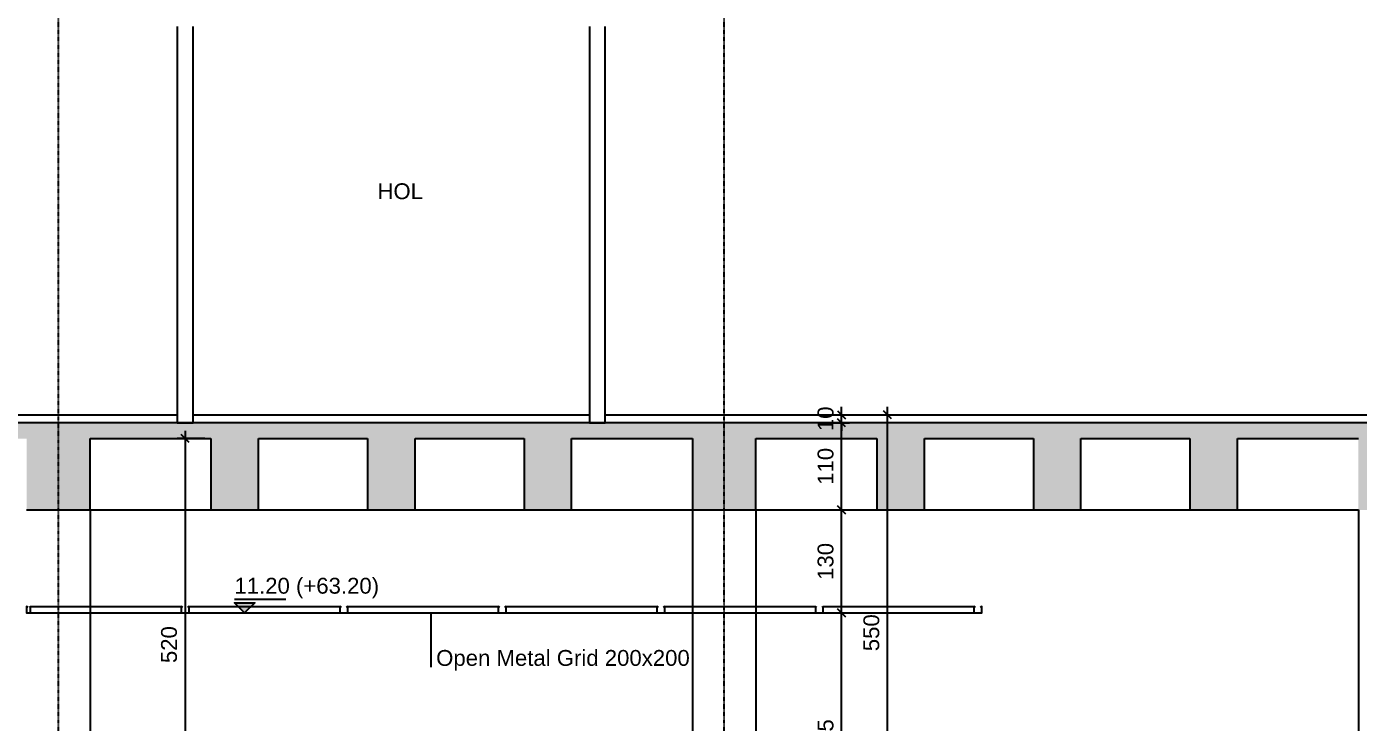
# Model space of a CAD drawing. Header units: centimetres. Extents: x -678439 to 71514, y -426864 to 8594.
# Drawn here: x 46830 to 48510, y 6192 to 7070 of the extents above; entities that cross this region are included whole.
import ezdxf

# ---------------------------------------------------------------- set-up
doc = ezdxf.new("R2010")
doc.units = ezdxf.units.CM
doc.header["$LTSCALE"] = 0.01
doc.header["$MEASUREMENT"] = 0
doc.header["$PDMODE"] = 3
doc.linetypes.add('$0$CENTER', pattern=[50.8, 31.75, -6.35, 6.35, -6.35])
doc.layers.get('0').update_dxf_attribs({"lineweight": 0})
doc.layers.get('DefPoints').update_dxf_attribs({"color": 200})
for name, color, linetype in [('$0$V-0_Axis', 8, '$0$CENTER'), ('AR-02', 152, 'Continuous'), ('METAL', 122, 'Continuous'), ('TASYUNU', 30, 'Continuous'), ('V-0_Dimension', 1, 'Continuous'), ('V-0_Elevation_015', 103, 'Continuous'), ('V-0_Hatch_Concrete', 252, 'Continuous'), ('V-0_Notation_Level_500', 2, 'Continuous'), ('V-0_Text_Tr', 7, 'Continuous'), ('V-2_Column', 160, 'Continuous'), ('V-2_Wall', 4, 'Continuous')]:
    doc.layers.add(name, color=color, linetype=linetype)
doc.styles.add('VIVA_100', font='arial.ttf', dxfattribs={"height": 20})
doc.dimstyles.new('VIVA_100', dxfattribs={"dimscale": 10, "dimtxt": 25, "dimasz": 1, "dimexe": 1, "dimexo": 1, "dimgap": 1, "dimtad": 1, "dimdec": 0, "dimzin": 3, "dimdsep": 46, "dimtxsty": 'VIVA_100', "dimblk": 'OBLIQUE', "dimcen": 0, "dimdle": 1, "dimclrd": 256, "dimclre": 256, "dimclrt": 256, "dimadec": 1, "dimazin": 0, "dimtfac": 0.75, "dimtdec": 0, "dimtix": 1, "dimtmove": 2, "dimatfit": 2, "dimldrblk": 'DOT', "dimfxlon": 1, "dimfrac": 1, "dimtolj": 1, "dimtzin": 0, "dimlwd": -1, "dimlwe": -1, "dimarcsym": 0})

# ---------------------------------------------------------------- blocks, each defined once
blk = doc.blocks.new('_OBLIQUE')
at = {"color": 0, "linetype": 'ByBlock'}
blk.add_line((-0.5, -0.5), (0.5, 0.5), dxfattribs=at)
blk = doc.blocks.new('*D157')
at = {"layer": 'DefPoints', "color": 0, "transparency": 16777216}
for p in [(47749.7, 6460), (47857.8, 6460), (47749.7, 6330)]:
    blk.add_point(p, dxfattribs=at)
at = {"layer": 'V-0_Dimension', "transparency": 16777216}
for p, q in [((47857.8, 6320), (47857.8, 6470)), ((47832.8, 6460), (47867.8, 6460)), ((47832.8, 6330), (47867.8, 6330))]:
    blk.add_line(p, q, dxfattribs=at)
at = {"layer": 'V-0_Dimension', "transparency": 16777216, "xscale": 10, "yscale": 10, "zscale": 10}
for p, rotation in [((47857.8, 6460), 90), ((47857.8, 6330), 270)]:
    blk.add_blockref('_OBLIQUE', p, dxfattribs=dict(at, rotation=rotation))
at = {"layer": 'V-0_Dimension', "transparency": 16777216, "insert": (47837.6, 6395), "char_height": 20, "attachment_point": 5, "rotation": 90, "style": 'VIVA_100'}
blk.add_mtext('\\A1;130 ', dxfattribs=at)
blk = doc.blocks.new('_DOT')
blk.add_line((-0.5, 0), (-1, 0))
at = {"const_width": 0.5}
blk.add_lwpolyline([(-0.25, 0, 1), (0.25, 0, 1)], format="xyb", close=True, dxfattribs=at)
blk = doc.blocks.new('*D158')
at = {"layer": 'DefPoints', "color": 0, "transparency": 16777216}
for p in [(47709.7, 6570), (47857.8, 6570), (47749.7, 6460)]:
    blk.add_point(p, dxfattribs=at)
at = {"layer": 'V-0_Dimension', "transparency": 16777216}
for p, q in [((47832.8, 6570), (47867.8, 6570)), ((47857.8, 6450), (47857.8, 6580)), ((47832.8, 6460), (47867.8, 6460))]:
    blk.add_line(p, q, dxfattribs=at)
at = {"layer": 'V-0_Dimension', "transparency": 16777216, "xscale": 10, "yscale": 10, "zscale": 10}
for p, rotation in [((47857.8, 6570), 90), ((47857.8, 6460), 270)]:
    blk.add_blockref('_OBLIQUE', p, dxfattribs=dict(at, rotation=rotation))
at = {"layer": 'V-0_Dimension', "transparency": 16777216, "insert": (47837.6, 6515), "char_height": 20, "attachment_point": 5, "rotation": 90, "style": 'VIVA_100'}
blk.add_mtext('\\A1;110 ', dxfattribs=at)
blk = doc.blocks.new('*D159')
at = {"layer": 'DefPoints', "color": 0, "transparency": 16777216}
for p in [(47709.7, 6580), (47709.7, 6570), (47857.8, 6580)]:
    blk.add_point(p, dxfattribs=at)
at = {"layer": 'V-0_Dimension', "transparency": 16777216}
for p, q in [((47857.8, 6580), (47857.8, 6590)), ((47832.8, 6580), (47867.8, 6580)), ((47832.8, 6570), (47867.8, 6570)), ((47857.8, 6570), (47857.8, 6580)), ((47857.8, 6570), (47857.8, 6560))]:
    blk.add_line(p, q, dxfattribs=at)
at = {"layer": 'V-0_Dimension', "transparency": 16777216, "xscale": 10, "yscale": 10, "zscale": 10}
for p, rotation in [((47857.8, 6580), 270), ((47857.8, 6570), 90)]:
    blk.add_blockref('_OBLIQUE', p, dxfattribs=dict(at, rotation=rotation))
at = {"layer": 'V-0_Dimension', "transparency": 16777216, "insert": (47837.6, 6575), "char_height": 20, "attachment_point": 5, "rotation": 90, "style": 'VIVA_100'}
blk.add_mtext('\\A1;10 ', dxfattribs=at)
blk = doc.blocks.new('*D128')
at = {"layer": 'DefPoints', "color": 0, "transparency": 16777216}
for p in [(47749.7, 6330), (47857.8, 6330), (47759.7, 6015)]:
    blk.add_point(p, dxfattribs=at)
at = {"layer": 'V-0_Dimension', "transparency": 16777216}
for p, q in [((47857.8, 6005), (47857.8, 6340)), ((47832.8, 6330), (47867.8, 6330)), ((47832.8, 6015), (47867.8, 6015))]:
    blk.add_line(p, q, dxfattribs=at)
at = {"layer": 'V-0_Dimension', "transparency": 16777216, "xscale": 10, "yscale": 10, "zscale": 10}
for p, rotation in [((47857.8, 6330), 90), ((47857.8, 6015), 270)]:
    blk.add_blockref('_OBLIQUE', p, dxfattribs=dict(at, rotation=rotation))
at = {"layer": 'V-0_Dimension', "transparency": 16777216, "insert": (47837.6, 6172.5), "char_height": 20, "attachment_point": 5, "rotation": 90, "style": 'VIVA_100'}
blk.add_mtext('\\A1;315 ', dxfattribs=at)
blk = doc.blocks.new('*D129')
at = {"layer": 'DefPoints', "color": 0, "transparency": 16777216}
for p in [(47709.7, 6580), (47915.6, 6580), (47749.7, 6030)]:
    blk.add_point(p, dxfattribs=at)
at = {"layer": 'V-0_Dimension', "transparency": 16777216}
for p, q in [((47915.6, 6020), (47915.6, 6590)), ((47890.6, 6580), (47925.6, 6580)), ((47890.6, 6030), (47925.6, 6030))]:
    blk.add_line(p, q, dxfattribs=at)
at = {"layer": 'V-0_Dimension', "transparency": 16777216, "xscale": 10, "yscale": 10, "zscale": 10}
for p, rotation in [((47915.6, 6580), 90), ((47915.6, 6030), 270)]:
    blk.add_blockref('_OBLIQUE', p, dxfattribs=dict(at, rotation=rotation))
at = {"layer": 'V-0_Dimension', "transparency": 16777216, "insert": (47895.4, 6305), "char_height": 20, "attachment_point": 5, "rotation": 90, "style": 'VIVA_100'}
blk.add_mtext('\\A1;550 ', dxfattribs=at)
blk = doc.blocks.new('*D254')
at = {"layer": 'DefPoints', "color": 0, "transparency": 16777216}
for p in [(47067.2, 6550), (46959.7, 6030), (47029.6, 6030)]:
    blk.add_point(p, dxfattribs=at)
at = {"layer": 'V-0_Dimension', "transparency": 16777216}
for p, q in [((47029.6, 6560), (47029.6, 6020)), ((47054.6, 6550), (47019.6, 6550)), ((47004.6, 6030), (47039.6, 6030))]:
    blk.add_line(p, q, dxfattribs=at)
at = {"layer": 'V-0_Dimension', "transparency": 16777216, "xscale": 10, "yscale": 10, "zscale": 10}
for p, rotation in [((47029.6, 6550), 90), ((47029.6, 6030), 270)]:
    blk.add_blockref('_OBLIQUE', p, dxfattribs=dict(at, rotation=rotation))
at = {"layer": 'V-0_Dimension', "transparency": 16777216, "insert": (47009.4, 6290), "char_height": 20, "attachment_point": 5, "rotation": 90, "style": 'VIVA_100'}
blk.add_mtext('\\A1;520 ', dxfattribs=at)
blk = doc.blocks.new('*U83')
blk.add_hatch(color=256).paths.add_polyline_path([(12.8, 12.8), (-12.8, 12.8), (0, 0)])
for p, q in [((-12.8, 17.4), (52.2, 17.4)), ((0, 0), (50.4, 0))]:
    blk.add_line(p, q)
blk.add_lwpolyline([(0, 0), (-12.8, 12.8), (12.8, 12.8)], close=True)
at = {"style": 'VIVA_100'}
blk.add_attdef('%%P0.00', (-12.8, 24.3), '', height=20, dxfattribs=at)
blk = doc.blocks.new('kot-b-b')
at = {"layer": 'V-0_Notation_Level_500', "transparency": 33554687}
blk.add_blockref('*U83', (18220.4, 6320), dxfattribs=at).add_auto_attribs({'%%P0.00': '11.20 (+63.20)'})

msp = doc.modelspace()

# ---------------------------------------------------------------- hatches: boundary and pattern name
at = {"layer": 'V-0_Hatch_Concrete', "transparency": 33554534}
h = msp.add_hatch(color=256, dxfattribs=at)
h.dxf.hatch_style = 1
h.paths.add_polyline_path([(44389.7, 6550), (44542.2, 6550), (44542.2, 6460), (44602.2, 6460), (44602.2, 6550), (44739.7, 6550), (44739.7, 6460), (44799.7, 6460), (44799.7, 6550), (44937.2, 6550), (44937.2, 6460), (44997.2, 6460), (44997.2, 6550), (45149.7, 6550), (45149.7, 6460), (45229.7, 6460), (45229.7, 6550), (45382.2, 6550), (45382.2, 6460), (45442.2, 6460), (45442.2, 6550), (45579.7, 6550), (45579.7, 6460), (45639.7, 6460), (45639.7, 6550), (45777.2, 6550), (45777.2, 6460), (45837.2, 6460), (45837.2, 6550), (45989.7, 6550), (45989.7, 6460), (46069.7, 6460), (46069.7, 6550), (46222.2, 6550), (46222.2, 6460), (46282.2, 6460), (46282.2, 6550), (46419.7, 6550), (46419.7, 6460), (46479.7, 6460), (46479.7, 6550), (46617.2, 6550), (46617.2, 6460), (46677.2, 6460), (46677.2, 6550), (46829.7, 6550), (46829.7, 6460), (46909.7, 6460), (46909.7, 6550), (47062.2, 6550), (47062.2, 6460), (47122.2, 6460), (47122.2, 6550), (47259.7, 6550), (47259.7, 6460), (47319.7, 6460), (47319.7, 6550), (47457.2, 6550), (47457.2, 6460), (47517.2, 6460), (47517.2, 6550), (47669.7, 6550), (47669.7, 6460), (47749.7, 6460), (47749.7, 6550), (47902.2, 6550), (47902.2, 6460), (47962.2, 6460), (47962.2, 6550), (48099.7, 6550), (48099.7, 6460), (48159.7, 6460), (48159.7, 6550), (48297.2, 6550), (48297.2, 6460), (48357.2, 6460), (48357.2, 6550), (48509.7, 6550), (48509.7, 6460), (48589.7, 6460), (48589.7, 6550), (48742.2, 6550), (48742.2, 6460), (48802.2, 6460), (48802.2, 6550), (48939.7, 6550), (48939.7, 6460), (48999.7, 6460), (48999.7, 6550), (49137.2, 6550), (49137.2, 6460), (49197.2, 6460), (49197.2, 6550), (49349.7, 6550), (49349.7, 6460), (49429.7, 6460), (49429.7, 6550), (49624.7, 6550), (49624.7, 6460), (49674.7, 6460), (49674.7, 6550), (49869.7, 6550), (49869.7, 6460), (49929.7, 6460), (49929.7, 6570), (45149.7, 6570), (44389.7, 6570), (44309.7, 6570), (44309.7, 6555), (42709.7, 6555), (42709.7, 6570), (41219.3, 6570), (41219.3, 6550), (41369.7, 6550), (41369.7, 6460), (41449.7, 6460), (41449.7, 6550), (41594.7, 6550), (41594.7, 6460), (41644.7, 6460), (41644.7, 6550), (41789.7, 6550), (41789.7, 6460), (41869.7, 6460), (41869.7, 6550), (42022.2, 6550), (42022.2, 6460), (42082.2, 6460), (42082.2, 6550), (42219.7, 6550), (42219.7, 6460), (42279.7, 6460), (42279.7, 6550), (42417.2, 6550), (42417.2, 6460), (42477.2, 6460), (42477.2, 6550), (42629.7, 6550), (42629.7, 6460), (42709.7, 6460), (42709.7, 6535), (42862.2, 6535), (42862.2, 6460), (42922.2, 6460), (42922.2, 6535), (43059.7, 6535), (43059.7, 6460), (43119.7, 6460), (43119.7, 6535), (43257.2, 6535), (43257.2, 6460), (43317.2, 6460), (43317.2, 6535), (43469.7, 6535), (43469.7, 6460), (43549.7, 6460), (43549.7, 6535), (43702.2, 6535), (43702.2, 6460), (43762.2, 6460), (43762.2, 6535), (43899.7, 6535), (43899.7, 6460), (43959.7, 6460), (43959.7, 6535), (44097.2, 6535), (44097.2, 6460), (44167.2, 6460), (44167.2, 6535), (44309.7, 6535), (44309.7, 6460), (44389.7, 6460)])

# ---------------------------------------------------------------- linework, layer by layer
at = {"layer": '$0$V-0_Axis'}
for p, q in [((46869.7, 1440), (46869.7, 8296.2)), ((47709.7, 1440), (47709.7, 8296.2))]:
    msp.add_line(p, q, dxfattribs=at)
at = {"layer": 'AR-02'}
for p, q in [((46834.7, 6338), (47024.7, 6338)), ((47034.7, 6338), (47224.7, 6338)), ((47234.7, 6338), (47424.7, 6338)), ((47434.7, 6338), (47624.7, 6338)), ((47634.7, 6338), (47824.7, 6338)), ((47834.7, 6338), (48024.7, 6338)), ((46834.7, 6330), (47024.7, 6330)), ((47034.7, 6330), (47224.7, 6330)), ((47234.7, 6330), (47424.7, 6330)), ((47434.7, 6330), (47624.7, 6330)), ((47634.7, 6330), (47824.7, 6330)), ((47834.7, 6330), (48024.7, 6330))]:
    msp.add_line(p, q, dxfattribs=at)
at = {"layer": 'METAL'}
for points in [[(46831.7, 6337), (46829.7, 6338), (46829.7, 6330), (46834.7, 6330), (46834.7, 6338), (46832.7, 6337)], [(47026.7, 6337), (47024.7, 6338), (47024.7, 6330), (47034.7, 6330), (47034.7, 6338), (47032.7, 6337)], [(47226.7, 6337), (47224.7, 6338), (47224.7, 6330), (47234.7, 6330), (47234.7, 6338), (47232.7, 6337)], [(47426.7, 6337), (47424.7, 6338), (47424.7, 6330), (47434.7, 6330), (47434.7, 6338), (47432.7, 6337)], [(47626.7, 6337), (47624.7, 6338), (47624.7, 6330), (47634.7, 6330), (47634.7, 6338), (47632.7, 6337)], [(47826.7, 6337), (47824.7, 6338), (47824.7, 6330), (47834.7, 6330), (47834.7, 6338), (47832.7, 6337)], [(48026.7, 6337), (48024.7, 6338), (48024.7, 6330), (48034.7, 6330), (48034.7, 6338), (48032.7, 6337)]]:
    msp.add_lwpolyline(points, dxfattribs=at)
at = {"layer": 'TASYUNU'}
for points in [[(45169.7, 6580), (47019.7, 6580)], [(47039.7, 6580), (47539.7, 6580)], [(47559.7, 6580), (49409.7, 6580)]]:
    msp.add_lwpolyline(points, dxfattribs=at)
at = {"layer": 'V-0_Elevation_015', "ltscale": 0.3}
for p, q in [((46909.7, 6460), (46909.7, 6030)), ((46909.7, 6460), (47669.7, 6460)), ((47669.7, 6460), (47669.7, 6030)), ((47749.7, 6460), (47749.7, 6030)), ((47749.7, 6460), (48509.7, 6460)), ((48509.7, 6460), (48509.7, 6030))]:
    msp.add_line(p, q, dxfattribs=at)
at = {"layer": 'V-0_Text_Tr'}
msp.add_line((47340.2, 6261.6), (47340.2, 6329.7), dxfattribs=at)
at = {"layer": 'V-2_Column', "ltscale": 200, "transparency": 33554687}
for p, q in [((49929.7, 6570), (45149.7, 6570)), ((46909.7, 6550), (47062.2, 6550)), ((47062.2, 6550), (47062.2, 6460)), ((47122.2, 6460), (47122.2, 6550)), ((47122.2, 6550), (47259.7, 6550)), ((47259.7, 6550), (47259.7, 6460)), ((47319.7, 6460), (47319.7, 6550)), ((47319.7, 6550), (47457.2, 6550)), ((47457.2, 6550), (47457.2, 6460)), ((47517.2, 6460), (47517.2, 6550)), ((47517.2, 6550), (47669.7, 6550)), ((47669.7, 6550), (47669.7, 6460)), ((47749.7, 6460), (47749.7, 6550)), ((47749.7, 6550), (47902.2, 6550)), ((47902.2, 6550), (47902.2, 6460)), ((47962.2, 6460), (47962.2, 6550)), ((47962.2, 6550), (48099.7, 6550)), ((48099.7, 6550), (48099.7, 6460)), ((48159.7, 6460), (48159.7, 6550)), ((48159.7, 6550), (48297.2, 6550)), ((48297.2, 6550), (48297.2, 6460)), ((48357.2, 6460), (48357.2, 6550)), ((48357.2, 6550), (48509.7, 6550)), ((46829.7, 6460), (46909.7, 6460)), ((47062.2, 6460), (47122.2, 6460)), ((47259.7, 6460), (47319.7, 6460)), ((47457.2, 6460), (47517.2, 6460)), ((47669.7, 6460), (47749.7, 6460)), ((47902.2, 6460), (47962.2, 6460)), ((48099.7, 6460), (48159.7, 6460)), ((48297.2, 6460), (48357.2, 6460))]:
    msp.add_line(p, q, dxfattribs=at)
at = {"layer": 'V-2_Column'}
msp.add_line((46909.7, 6460), (46909.7, 6550), dxfattribs=at)
at = {"layer": 'V-2_Wall'}
for points in [[(47019.7, 7070), (47019.7, 6570), (47039.7, 6570), (47039.7, 7070)], [(47539.7, 7070), (47539.7, 6570), (47559.7, 6570), (47559.7, 7070)]]:
    msp.add_lwpolyline(points, dxfattribs=at)

# ---------------------------------------------------------------- block references
at = {"layer": 'V-0_Notation_Level_500'}
msp.add_blockref('kot-b-b', (28884.2, 10), dxfattribs=at)

# ---------------------------------------------------------------- texts
at = {"layer": 'V-0_Text_Tr', "style": 'VIVA_100'}
msp.add_text('Open Metal Grid 200x200', height=20, dxfattribs=at).set_placement((47346.3, 6263.2))
at = {"layer": 'V-0_Text_Tr', "insert": (47012.2, 6872.2), "char_height": 20, "attachment_point": 1, "rotation": 0.009, "style": 'VIVA_100'}
msp.add_mtext_dynamic_manual_height_columns('\\pi180.02,l80,t320.02;HOL', width=554.26, gutter_width=1000, heights=[85], dxfattribs=at)

# ---------------------------------------------------------------- dimensions: what is measured, and where the dimension line sits
at = {"layer": 'V-0_Dimension'}
for base, p1, p2, picture, middle in [((47857.8, 6580), (47709.7, 6570), (47709.7, 6580), '*D159', (47837.6, 6575)), ((47915.6, 6580), (47749.7, 6030), (47709.7, 6580), '*D129', (47895.4, 6305)), ((47857.8, 6570), (47749.7, 6460), (47709.7, 6570), '*D158', (47837.6, 6515)), ((47029.6, 6030), (47067.2, 6550), (46959.7, 6030), '*D254', (47009.4, 6290)), ((47857.8, 6460), (47749.7, 6330), (47749.7, 6460), '*D157', (47837.6, 6395)), ((47857.8, 6330), (47759.7, 6015), (47749.7, 6330), '*D128', (47837.6, 6172.5))]:
    dim = msp.add_linear_dim(base=base, p1=p1, p2=p2, angle=90, dimstyle='VIVA_100', override={"dimpost": ' '}, dxfattribs=at)
    dim.commit()
    dim.dimension.update_dxf_attribs({"geometry": picture, "text_midpoint": middle})

doc.saveas('drawing.dxf')
